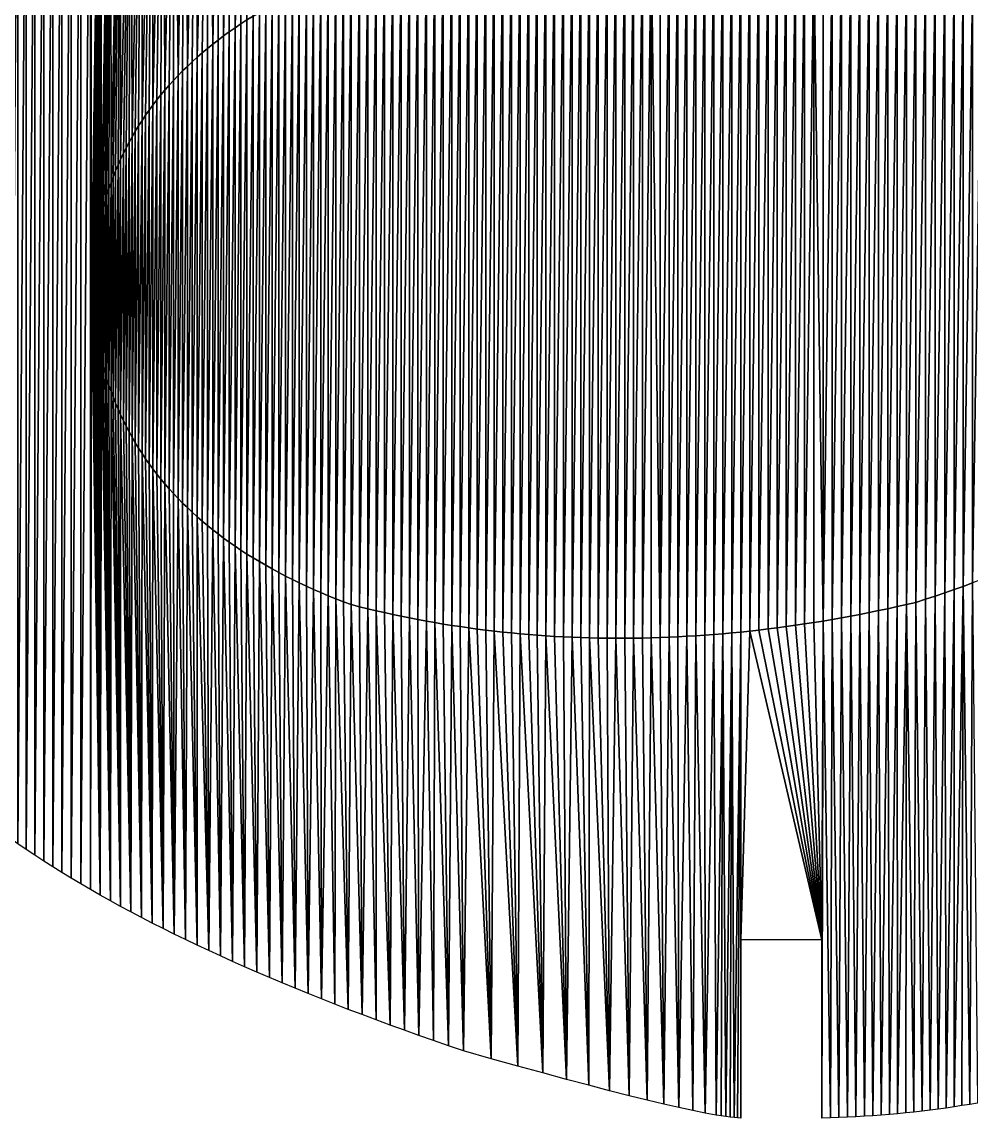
# Model space of a CAD drawing. Extents: x 10 to 917, y 10 to 841.
# Drawn here: x 205.9 to 280.3, y 10 to 95.8 of the extents above; entities that cross this region are included whole.
import ezdxf

# ---------------------------------------------------------------- set-up
doc = ezdxf.new("R2010")
doc.units = 0
doc.header["$MEASUREMENT"] = 0
doc.layers.get('0').update_dxf_attribs({"linetype": 'CONTINUOUS'})

msp = doc.modelspace()

# ---------------------------------------------------------------- linework, layer by layer
for p, q in [((222.625, 95.323), (222.173, 95.009)), ((223.087, 95.633), (222.625, 95.323)), ((223.558, 95.937), (223.087, 95.633)), ((221.297, 94.364), (220.872, 94.034)), ((221.73, 94.689), (221.297, 94.364)), ((222.173, 95.009), (221.73, 94.689)), ((220.457, 93.699), (220.051, 93.359)), ((220.872, 94.034), (220.457, 93.699)), ((219.267, 92.663), (218.889, 92.308)), ((219.655, 93.014), (219.267, 92.663)), ((220.051, 93.359), (219.655, 93.014)), ((218.52, 91.948), (218.161, 91.582)), ((218.889, 92.308), (218.52, 91.948)), ((217.81, 91.211), (217.469, 90.836)), ((218.161, 91.582), (217.81, 91.211)), ((217.137, 90.455), (216.815, 90.069)), ((217.469, 90.836), (217.137, 90.455)), ((216.197, 89.282), (215.902, 88.881)), ((216.501, 89.678), (216.197, 89.282)), ((216.815, 90.069), (216.501, 89.678)), ((215.617, 88.475), (215.34, 88.064)), ((215.902, 88.881), (215.617, 88.475)), ((215.073, 87.648), (214.815, 87.226)), ((215.34, 88.064), (215.073, 87.648)), ((214.567, 86.8), (214.327, 86.368)), ((214.815, 87.226), (214.567, 86.8)), ((214.097, 85.931), (213.876, 85.49)), ((214.327, 86.368), (214.097, 85.931)), ((213.665, 85.043), (213.462, 84.591)), ((213.876, 85.49), (213.665, 85.043)), ((213.269, 84.134), (213.085, 83.672)), ((213.462, 84.591), (213.269, 84.134)), ((213.085, 83.672), (212.911, 83.205)), ((212.745, 82.733), (212.589, 82.255)), ((212.911, 83.205), (212.745, 82.733)), ((212.442, 81.773), (212.305, 81.286)), ((212.589, 82.255), (212.442, 81.773)), ((212.177, 80.793), (212.057, 80.296)), ((212.305, 81.286), (212.177, 80.793)), ((211.948, 79.793), (211.847, 79.285)), ((212.057, 80.296), (211.948, 79.793)), ((211.847, 79.285), (211.756, 78.772)), ((211.674, 78.254), (211.601, 77.731)), ((211.756, 78.772), (211.674, 78.254)), ((211.601, 77.731), (211.537, 77.203)), ((211.483, 76.67), (211.438, 76.132)), ((211.537, 77.203), (211.483, 76.67)), ((211.402, 75.588), (211.376, 75.04)), ((211.438, 76.132), (211.402, 75.588)), ((211.376, 75.04), (211.402, 74.492)), ((211.402, 74.492), (211.438, 73.948)), ((211.438, 73.948), (211.483, 73.41)), ((211.483, 73.41), (211.537, 72.877)), ((211.537, 72.877), (211.601, 72.349)), ((211.601, 72.349), (211.674, 71.826)), ((211.674, 71.826), (211.756, 71.308)), ((211.756, 71.308), (211.847, 70.795)), ((211.847, 70.795), (211.948, 70.287)), ((211.948, 70.287), (212.057, 69.785)), ((212.057, 69.785), (212.177, 69.287)), ((212.177, 69.287), (212.305, 68.794)), ((212.305, 68.794), (212.442, 68.307)), ((212.442, 68.307), (212.589, 67.825)), ((212.589, 67.825), (212.745, 67.347)), ((212.745, 67.347), (212.911, 66.875)), ((212.911, 66.875), (213.085, 66.408)), ((213.085, 66.408), (213.269, 65.946)), ((213.269, 65.946), (213.462, 65.489)), ((213.462, 65.489), (213.665, 65.037)), ((213.665, 65.037), (213.876, 64.59)), ((213.876, 64.59), (214.097, 64.149)), ((214.097, 64.149), (214.327, 63.712)), ((214.327, 63.712), (214.567, 63.28)), ((214.567, 63.28), (214.815, 62.854)), ((214.815, 62.854), (215.073, 62.433)), ((215.073, 62.433), (215.34, 62.016)), ((215.34, 62.016), (215.617, 61.605)), ((215.617, 61.605), (215.902, 61.199)), ((215.902, 61.199), (216.197, 60.798)), ((216.197, 60.798), (216.501, 60.402)), ((216.501, 60.402), (216.815, 60.011)), ((216.815, 60.011), (217.137, 59.625)), ((217.137, 59.625), (217.469, 59.244)), ((217.469, 59.244), (217.81, 58.869)), ((217.81, 58.869), (218.161, 58.498)), ((218.161, 58.498), (218.52, 58.132)), ((218.52, 58.132), (218.889, 57.772)), ((218.889, 57.772), (219.267, 57.417)), ((219.267, 57.417), (219.655, 57.066)), ((219.655, 57.066), (220.051, 56.721)), ((220.051, 56.721), (220.457, 56.381)), ((220.457, 56.381), (220.872, 56.046)), ((220.872, 56.046), (221.297, 55.716)), ((221.297, 55.716), (221.73, 55.391)), ((221.73, 55.391), (222.173, 55.072)), ((222.173, 55.072), (222.625, 54.757)), ((222.625, 54.757), (223.087, 54.447)), ((223.087, 54.447), (223.558, 54.143)), ((223.558, 54.143), (224.038, 53.843)), ((224.038, 53.843), (224.527, 53.549)), ((224.527, 53.549), (225.025, 53.26)), ((225.025, 53.26), (225.533, 52.975)), ((225.533, 52.975), (226.05, 52.696)), ((226.05, 52.696), (226.576, 52.422)), ((226.576, 52.422), (227.111, 52.153)), ((227.111, 52.153), (227.656, 51.889)), ((227.656, 51.889), (228.21, 51.63)), ((228.21, 51.63), (228.773, 51.377)), ((278.922, 51.354), (279.645, 51.614)), ((279.645, 51.614), (280.36, 51.879)), ((228.773, 51.377), (229.346, 51.128)), ((229.346, 51.128), (229.927, 50.884)), ((229.927, 50.884), (230.518, 50.646)), ((230.518, 50.646), (231.118, 50.412)), ((276.7, 50.601), (277.449, 50.848)), ((277.449, 50.848), (278.19, 51.099)), ((278.19, 51.099), (278.922, 51.354)), ((231.118, 50.412), (231.728, 50.184)), ((231.728, 50.184), (232.376, 50.02)), ((232.376, 50.02), (233.025, 49.86)), ((233.025, 49.86), (233.675, 49.706)), ((273.014, 49.711), (273.744, 49.865)), ((273.744, 49.865), (274.475, 50.025)), ((274.475, 50.025), (275.208, 50.19)), ((275.208, 50.19), (275.942, 50.36)), ((275.942, 50.36), (276.7, 50.601)), ((233.675, 49.706), (234.327, 49.558)), ((234.327, 49.558), (234.98, 49.414)), ((234.98, 49.414), (235.634, 49.276)), ((235.634, 49.276), (236.29, 49.144)), ((236.29, 49.144), (236.948, 49.016)), ((236.948, 49.016), (237.606, 48.894)), ((267.943, 48.781), (268.663, 48.898)), ((268.663, 48.898), (269.385, 49.02)), ((269.385, 49.02), (270.108, 49.148)), ((270.108, 49.148), (270.833, 49.281)), ((270.833, 49.281), (271.558, 49.419)), ((271.558, 49.419), (272.286, 49.562)), ((272.286, 49.562), (273.014, 49.711)), ((237.606, 48.894), (238.266, 48.778)), ((238.266, 48.778), (238.928, 48.666)), ((238.928, 48.666), (239.59, 48.56)), ((239.59, 48.56), (240.254, 48.459)), ((240.254, 48.459), (240.92, 48.364)), ((240.92, 48.364), (241.587, 48.273)), ((241.587, 48.273), (242.255, 48.188)), ((242.255, 48.188), (242.925, 48.109)), ((242.925, 48.109), (243.596, 48.035)), ((262.23, 48.037), (262.939, 48.111)), ((262.939, 48.111), (263.65, 48.191)), ((263.65, 48.191), (264.362, 48.276)), ((264.362, 48.276), (265.075, 48.366)), ((265.075, 48.366), (265.79, 48.462)), ((265.79, 48.462), (266.507, 48.563)), ((266.507, 48.563), (267.224, 48.669)), ((267.224, 48.669), (267.943, 48.781)), ((243.596, 48.035), (244.268, 47.966)), ((244.268, 47.966), (244.942, 47.902)), ((244.942, 47.902), (245.617, 47.844)), ((245.617, 47.844), (246.293, 47.791)), ((246.293, 47.791), (246.971, 47.743)), ((246.971, 47.743), (247.65, 47.7)), ((247.65, 47.7), (248.331, 47.663)), ((248.331, 47.663), (249.013, 47.632)), ((249.013, 47.632), (249.696, 47.605)), ((249.696, 47.605), (250.381, 47.584)), ((250.381, 47.584), (251.067, 47.568)), ((251.067, 47.568), (251.754, 47.558)), ((251.754, 47.558), (252.443, 47.552)), ((252.443, 47.552), (253.133, 47.552)), ((253.133, 47.552), (253.825, 47.558)), ((253.825, 47.558), (254.517, 47.568)), ((254.517, 47.568), (255.212, 47.584)), ((255.212, 47.584), (255.907, 47.606)), ((255.907, 47.606), (256.604, 47.632)), ((256.604, 47.632), (257.303, 47.664)), ((257.303, 47.664), (258.003, 47.702)), ((258.003, 47.702), (258.704, 47.744)), ((258.704, 47.744), (259.406, 47.792)), ((259.406, 47.792), (260.11, 47.845)), ((260.11, 47.845), (260.815, 47.904)), ((260.815, 47.904), (261.522, 47.968)), ((261.522, 47.968), (262.23, 48.037)), ((206.28, 31.02), (205.619, 31.473)), ((206.956, 30.568), (206.28, 31.02)), ((207.645, 30.118), (206.956, 30.568)), ((208.348, 29.67), (207.645, 30.118)), ((209.065, 29.222), (208.348, 29.67)), ((209.796, 28.776), (209.065, 29.222)), ((210.541, 28.332), (209.796, 28.776)), ((211.3, 27.889), (210.541, 28.332)), ((212.072, 27.447), (211.3, 27.889)), ((212.859, 27.007), (212.072, 27.447)), ((213.659, 26.568), (212.859, 27.007)), ((214.473, 26.131), (213.659, 26.568)), ((215.301, 25.695), (214.473, 26.131)), ((216.142, 25.261), (215.301, 25.695)), ((216.998, 24.828), (216.142, 25.261)), ((217.868, 24.396), (216.998, 24.828)), ((218.751, 23.966), (217.868, 24.396)), ((219.648, 23.538), (218.751, 23.966)), ((220.559, 23.11), (219.648, 23.538)), ((268.573, 23.957), (262.232, 23.957)), ((262.232, 23.957), (262.232, 10.001)), ((268.573, 10.001), (268.573, 23.957)), ((221.484, 22.685), (220.559, 23.11)), ((222.423, 22.26), (221.484, 22.685)), ((223.375, 21.837), (222.423, 22.26)), ((224.342, 21.416), (223.375, 21.837)), ((225.322, 20.996), (224.342, 21.416)), ((226.316, 20.577), (225.322, 20.996)), ((227.324, 20.16), (226.316, 20.577)), ((228.346, 19.744), (227.324, 20.16)), ((229.381, 19.33), (228.346, 19.744)), ((230.431, 18.917), (229.381, 19.33)), ((231.494, 18.505), (230.431, 18.917)), ((232.572, 18.095), (231.494, 18.505)), ((233.663, 17.686), (232.572, 18.095)), ((234.768, 17.279), (233.663, 17.686)), ((235.887, 16.874), (234.768, 17.279)), ((237.019, 16.469), (235.887, 16.874)), ((238.166, 16.066), (237.019, 16.469)), ((239.326, 15.665), (238.166, 16.066)), ((240.5, 15.265), (239.326, 15.665)), ((242.684, 14.648), (240.5, 15.265)), ((244.757, 14.069), (242.684, 14.648)), ((246.721, 13.529), (244.757, 14.069)), ((248.574, 13.028), (246.721, 13.529)), ((250.318, 12.564), (248.574, 13.028)), ((251.951, 12.139), (250.318, 12.564)), ((253.474, 11.753), (251.951, 12.139)), ((254.888, 11.405), (253.474, 11.753)), ((256.191, 11.095), (254.888, 11.405)), ((280.768, 11.179), (280.157, 11.074)), ((257.384, 10.823), (256.191, 11.095)), ((258.467, 10.59), (257.384, 10.823)), ((259.44, 10.396), (258.467, 10.59)), ((260.303, 10.239), (259.44, 10.396)), ((274.504, 10.343), (273.858, 10.286)), ((275.146, 10.405), (274.504, 10.343)), ((275.784, 10.472), (275.146, 10.405)), ((276.419, 10.543), (275.784, 10.472)), ((277.051, 10.62), (276.419, 10.543)), ((277.679, 10.701), (277.051, 10.62)), ((278.303, 10.787), (277.679, 10.701)), ((278.925, 10.878), (278.303, 10.787)), ((279.542, 10.973), (278.925, 10.878)), ((280.157, 11.074), (279.542, 10.973)), ((260.694, 10.175), (260.303, 10.239)), ((261.056, 10.121), (260.694, 10.175)), ((261.392, 10.077), (261.056, 10.121)), ((261.699, 10.042), (261.392, 10.077)), ((261.98, 10.016), (261.699, 10.042)), ((262.232, 10.001), (261.98, 10.016)), ((269.246, 10.019), (268.573, 10.001)), ((269.915, 10.043), (269.246, 10.019)), ((270.581, 10.071), (269.915, 10.043)), ((271.243, 10.105), (270.581, 10.071)), ((271.902, 10.143), (271.243, 10.105)), ((272.558, 10.186), (271.902, 10.143)), ((273.21, 10.233), (272.558, 10.186)), ((273.858, 10.286), (273.21, 10.233))]:
    msp.add_line(p, q)

# ---------------------------------------------------------------- meshes
mesh = msp.add_polyface()
corners = [(215.34, 88.064), (215.301, 124.385), (216.142, 124.819), (215.617, 88.475), (215.902, 88.881), (216.197, 89.282), (216.998, 125.252), (216.501, 89.678), (216.815, 90.069), (217.137, 90.455), (217.868, 125.684), (217.469, 90.836), (217.81, 91.211), (218.161, 91.582), (218.751, 126.114), (218.52, 91.948), (218.889, 92.308), (219.648, 126.542), (219.267, 92.663), (219.655, 93.014), (220.559, 126.97), (220.051, 93.359), (220.457, 93.699), (220.872, 94.034), (221.484, 127.395), (221.297, 94.364), (221.73, 94.689), (222.423, 127.82), (222.173, 95.009), (222.625, 95.323), (223.375, 128.243), (223.087, 95.633), (223.558, 95.937), (224.342, 128.664), (224.038, 96.237), (224.527, 96.531), (225.322, 129.084)]
mesh.append_faces([[corners[k] for k in face] for face in [(0, 2, 3), (3, 2, 4), (4, 2, 5), (5, 6, 7), (7, 6, 8), (8, 6, 9), (9, 10, 11), (11, 10, 12), (12, 10, 13), (13, 14, 15), (15, 14, 16), (16, 17, 18), (18, 17, 19), (19, 20, 21), (21, 20, 22), (22, 20, 23), (23, 24, 25), (25, 24, 26), (26, 27, 28), (28, 27, 29), (29, 30, 31), (31, 30, 32), (32, 33, 34), (34, 33, 35)]], dxfattribs={"vtx0": -1, "vtx1": -1})
mesh.append_faces([[corners[k] for k in face] for face in [(0, 1, 2), (5, 2, 6), (9, 6, 10), (13, 10, 14), (16, 14, 17), (19, 17, 20), (23, 20, 24), (26, 24, 27), (29, 27, 30), (32, 30, 33), (35, 33, 36)]], dxfattribs={"vtx0": -1, "vtx2": -1})
mesh = msp.add_polyface()
corners = [(211.376, 75.04), (211.3, 122.191), (212.072, 122.633), (212.177, 80.793), (212.859, 123.073), (212.911, 83.205), (213.659, 123.512), (213.665, 85.043), (214.473, 123.949), (214.567, 86.8), (215.301, 124.385), (214.815, 87.226), (215.073, 87.648), (215.34, 88.064), (193.579, 106.816), (204.6, 106.326), (193.277, 106.326), (193.894, 107.305), (194.224, 107.792), (194.567, 108.278), (194.924, 108.763), (195.294, 109.246), (195.679, 109.727), (196.077, 110.208), (196.49, 110.686), (196.916, 111.164), (197.356, 111.64), (197.81, 112.114), (198.278, 112.587), (198.759, 113.059), (199.255, 113.529), (199.764, 113.998), (200.287, 114.465), (200.824, 114.931), (201.375, 115.396), (201.94, 115.859), (202.518, 116.32), (203.111, 116.781), (203.717, 117.239), (204.337, 117.697), (204.971, 118.153), (204.6, 99.984)]
mesh.append_faces([[corners[k] for k in face] for face in [(14, 15, 16)]], dxfattribs={"vtx0": -1})
mesh.append_faces([[corners[k] for k in face] for face in [(9, 10, 11), (11, 10, 12), (12, 10, 13), (15, 40, 41)]], dxfattribs={"vtx0": -1, "vtx1": -1})
mesh.append_faces([[corners[k] for k in face] for face in [(0, 1, 2), (3, 2, 4), (5, 4, 6), (7, 6, 8), (9, 8, 10), (15, 14, 17), (15, 17, 18), (15, 18, 19), (15, 19, 20), (15, 20, 21), (15, 21, 22), (15, 22, 23), (15, 23, 24), (15, 24, 25), (15, 25, 26), (15, 26, 27), (15, 27, 28), (15, 28, 29), (15, 29, 30), (15, 30, 31), (15, 31, 32), (15, 32, 33), (15, 33, 34), (15, 34, 35), (15, 35, 36), (15, 36, 37), (15, 37, 38), (15, 38, 39), (15, 39, 40)]], dxfattribs={"vtx0": -1, "vtx2": -1})
mesh = msp.add_polyface()
corners = [(204.971, 31.927), (204.971, 118.153), (205.619, 118.607), (205.619, 31.473), (206.28, 119.06), (206.28, 31.02), (206.956, 119.512), (206.956, 30.568), (207.645, 119.962), (207.645, 30.118), (208.348, 120.411), (208.348, 29.67), (209.065, 120.858), (209.065, 29.222), (209.796, 121.304), (209.796, 28.776), (210.541, 121.748), (210.541, 28.332), (211.3, 122.191), (211.3, 27.889), (211.376, 75.04), (212.072, 122.633), (211.402, 75.588), (211.438, 76.132), (211.483, 76.67), (211.537, 77.203), (211.601, 77.731), (211.674, 78.254), (211.756, 78.772), (211.847, 79.285), (211.948, 79.793), (212.057, 80.296), (212.177, 80.793), (212.859, 123.073), (212.305, 81.286), (212.442, 81.773), (212.589, 82.255), (212.745, 82.733), (212.911, 83.205), (213.659, 123.512), (213.085, 83.672), (213.269, 84.134), (213.462, 84.591), (213.665, 85.043), (214.473, 123.949), (213.876, 85.49), (214.097, 85.931), (214.327, 86.368), (214.567, 86.8), (204.6, 99.984), (204.6, 50.096)]
mesh.append_faces([[corners[k] for k in face] for face in [(20, 21, 22), (22, 21, 23), (23, 21, 24), (24, 21, 25), (25, 21, 26), (26, 21, 27), (27, 21, 28), (28, 21, 29), (29, 21, 30), (30, 21, 31), (31, 21, 32), (32, 33, 34), (34, 33, 35), (35, 33, 36), (36, 33, 37), (37, 33, 38), (38, 39, 40), (40, 39, 41), (41, 39, 42), (42, 39, 43), (43, 44, 45), (45, 44, 46), (46, 44, 47), (47, 44, 48)]], dxfattribs={"vtx0": -1, "vtx1": -1})
mesh.append_faces([[corners[k] for k in face] for face in [(19, 18, 20), (49, 1, 50)]], dxfattribs={"vtx0": -1, "vtx1": -1, "vtx2": -1})
mesh.append_faces([[corners[k] for k in face] for face in [(0, 1, 2), (3, 2, 4), (5, 4, 6), (7, 6, 8), (9, 8, 10), (11, 10, 12), (13, 12, 14), (15, 14, 16), (17, 16, 18)]], dxfattribs={"vtx0": -1, "vtx2": -1})
mesh = msp.add_polyface()
corners = [(204.971, 31.927), (204.6, 43.754), (204.971, 118.153), (205.619, 118.607), (205.619, 31.473), (206.28, 119.06), (206.28, 31.02), (206.956, 119.512), (206.956, 30.568), (207.645, 119.962), (207.645, 30.118), (208.348, 120.411), (208.348, 29.67), (209.065, 120.858), (209.065, 29.222), (209.796, 121.304), (209.796, 28.776), (210.541, 121.748), (210.541, 28.332), (211.3, 122.191), (211.3, 27.889), (212.072, 27.447), (211.376, 75.04), (211.402, 74.492), (211.438, 73.948), (211.483, 73.41), (211.537, 72.877), (211.601, 72.349), (211.674, 71.826), (211.756, 71.308), (211.847, 70.795), (211.948, 70.287), (212.057, 69.785), (212.177, 69.287), (212.859, 27.007), (212.305, 68.794), (212.442, 68.307), (212.589, 67.825), (212.745, 67.347), (212.911, 66.875), (213.659, 26.568), (213.085, 66.408), (213.269, 65.946), (213.462, 65.489), (213.665, 65.037), (214.473, 26.131), (213.876, 64.59), (214.097, 64.149), (214.327, 63.712), (214.567, 63.28), (204.6, 50.096)]
mesh.append_faces([[corners[k] for k in face] for face in [(0, 3, 4), (4, 5, 6), (6, 7, 8), (8, 9, 10), (10, 11, 12), (12, 13, 14), (14, 15, 16), (16, 17, 18), (18, 19, 20), (50, 2, 1)]], dxfattribs={"vtx0": -1, "vtx1": -1})
mesh.append_faces([[corners[k] for k in face] for face in [(0, 1, 2)]], dxfattribs={"vtx0": -1, "vtx1": -1, "vtx2": -1})
mesh.append_faces([[corners[k] for k in face] for face in [(21, 22, 23), (21, 23, 24), (21, 24, 25), (21, 25, 26), (21, 26, 27), (21, 27, 28), (21, 28, 29), (21, 29, 30), (21, 30, 31), (21, 31, 32), (21, 32, 33), (34, 33, 35), (34, 35, 36), (34, 36, 37), (34, 37, 38), (34, 38, 39), (40, 39, 41), (40, 41, 42), (40, 42, 43), (40, 43, 44), (45, 44, 46), (45, 46, 47), (45, 47, 48), (45, 48, 49)]], dxfattribs={"vtx0": -1, "vtx2": -1})
mesh = msp.add_polyface()
corners = [(236.948, 49.016), (236.948, 101.064), (237.606, 101.186), (237.606, 48.894), (238.266, 101.303), (238.266, 48.778), (238.928, 101.414), (238.928, 48.666), (239.59, 101.52), (239.59, 48.56), (240.254, 101.621), (240.254, 48.459), (240.92, 101.716), (240.92, 48.364), (241.587, 101.807), (241.587, 48.273), (242.255, 101.892), (242.255, 48.188), (242.925, 101.971), (242.925, 48.109), (243.596, 102.045), (243.596, 48.035), (244.268, 102.114), (244.268, 47.966), (244.942, 102.178), (244.942, 47.902), (245.617, 102.236), (245.617, 47.844), (246.293, 102.289), (246.293, 47.791), (246.971, 102.337), (246.971, 47.743), (247.65, 102.38), (247.65, 47.7), (248.331, 102.417), (248.331, 47.663), (249.013, 102.448), (249.013, 47.632), (249.696, 102.475), (249.696, 47.605), (250.381, 102.496), (250.381, 47.584), (251.067, 102.512), (251.067, 47.568), (251.754, 102.522), (251.754, 47.558), (252.443, 102.528), (252.443, 47.552), (253.133, 102.528), (253.133, 47.552)]
mesh.append_faces([[corners[k] for k in face] for face in [(0, 2, 3), (3, 4, 5), (5, 6, 7), (7, 8, 9), (9, 10, 11), (11, 12, 13), (13, 14, 15), (15, 16, 17), (17, 18, 19), (19, 20, 21), (21, 22, 23), (23, 24, 25), (25, 26, 27), (27, 28, 29), (29, 30, 31), (31, 32, 33), (33, 34, 35), (35, 36, 37), (37, 38, 39), (39, 40, 41), (41, 42, 43), (43, 44, 45), (45, 46, 47), (47, 48, 49)]], dxfattribs={"vtx0": -1, "vtx1": -1})
mesh.append_faces([[corners[k] for k in face] for face in [(0, 1, 2), (3, 2, 4), (5, 4, 6), (7, 6, 8), (9, 8, 10), (11, 10, 12), (13, 12, 14), (15, 14, 16), (17, 16, 18), (19, 18, 20), (21, 20, 22), (23, 22, 24), (25, 24, 26), (27, 26, 28), (29, 28, 30), (31, 30, 32), (33, 32, 34), (35, 34, 36), (37, 36, 38), (39, 38, 40), (41, 40, 42), (43, 42, 44), (45, 44, 46), (47, 46, 48)]], dxfattribs={"vtx0": -1, "vtx2": -1})
mesh = msp.add_polyface()
corners = [(253.133, 47.552), (253.133, 102.528), (253.825, 102.522), (253.825, 47.558), (254.517, 102.511), (254.517, 47.568), (255.212, 102.495), (255.212, 47.584), (255.907, 47.606), (255.907, 102.474), (256.604, 102.447), (256.604, 47.632), (257.303, 102.416), (257.303, 47.664), (258.003, 102.378), (258.003, 47.702), (258.704, 102.336), (258.704, 47.744), (259.406, 102.288), (259.406, 47.792), (260.11, 102.235), (260.11, 47.845), (260.815, 102.176), (260.815, 47.904), (261.522, 102.112), (261.522, 47.968), (262.23, 102.043), (262.23, 48.037), (262.939, 101.969), (262.939, 48.111), (263.65, 101.889), (263.65, 48.191), (264.362, 101.804), (264.362, 48.276), (265.075, 101.714), (265.075, 48.366), (265.79, 101.618), (265.79, 48.462), (266.507, 101.517), (266.507, 48.563), (267.224, 101.411), (267.224, 48.669), (267.943, 101.299), (267.943, 48.781), (268.663, 48.898), (268.663, 101.182), (269.385, 101.06), (269.385, 49.02), (270.108, 100.932)]
mesh.append_faces([[corners[k] for k in face] for face in [(0, 2, 3), (3, 4, 5), (5, 6, 7), (7, 6, 8), (8, 10, 11), (11, 12, 13), (13, 14, 15), (15, 16, 17), (17, 18, 19), (19, 20, 21), (21, 22, 23), (23, 24, 25), (25, 26, 27), (27, 28, 29), (29, 30, 31), (31, 32, 33), (33, 34, 35), (35, 36, 37), (37, 38, 39), (39, 40, 41), (41, 42, 43), (43, 42, 44), (44, 46, 47)]], dxfattribs={"vtx0": -1, "vtx1": -1})
mesh.append_faces([[corners[k] for k in face] for face in [(0, 1, 2), (3, 2, 4), (5, 4, 6), (8, 6, 9), (8, 9, 10), (11, 10, 12), (13, 12, 14), (15, 14, 16), (17, 16, 18), (19, 18, 20), (21, 20, 22), (23, 22, 24), (25, 24, 26), (27, 26, 28), (29, 28, 30), (31, 30, 32), (33, 32, 34), (35, 34, 36), (37, 36, 38), (39, 38, 40), (41, 40, 42), (44, 42, 45), (44, 45, 46), (47, 46, 48)]], dxfattribs={"vtx0": -1, "vtx2": -1})
mesh = msp.add_polyface()
corners = [(223.087, 54.447), (223.087, 95.633), (223.558, 95.937), (223.558, 54.143), (224.038, 96.237), (224.038, 53.843), (224.527, 96.531), (224.527, 53.549), (225.025, 96.821), (225.025, 53.26), (225.533, 97.105), (225.533, 52.975), (226.05, 97.384), (226.05, 52.696), (226.576, 97.658), (226.576, 52.422), (227.111, 97.927), (227.111, 52.153), (227.656, 98.191), (227.656, 51.889), (228.21, 98.45), (228.21, 51.63), (228.773, 98.703), (228.773, 51.377), (229.346, 98.952), (229.346, 51.128), (229.927, 99.196), (229.927, 50.884), (230.518, 99.434), (230.518, 50.646), (231.118, 99.668), (231.118, 50.412), (231.728, 99.896), (231.728, 50.184), (232.376, 100.06), (232.376, 50.02), (233.025, 100.22), (233.025, 49.86), (233.675, 100.374), (233.675, 49.706), (234.327, 100.522), (234.327, 49.558), (234.98, 100.666), (234.98, 49.414), (235.634, 100.804), (235.634, 49.276), (236.29, 100.936), (236.29, 49.144), (236.948, 101.064), (236.948, 49.016)]
mesh.append_faces([[corners[k] for k in face] for face in [(0, 2, 3), (3, 4, 5), (5, 6, 7), (7, 8, 9), (9, 10, 11), (11, 12, 13), (13, 14, 15), (15, 16, 17), (17, 18, 19), (19, 20, 21), (21, 22, 23), (23, 24, 25), (25, 26, 27), (27, 28, 29), (29, 30, 31), (31, 32, 33), (33, 34, 35), (35, 36, 37), (37, 38, 39), (39, 40, 41), (41, 42, 43), (43, 44, 45), (45, 46, 47), (47, 48, 49)]], dxfattribs={"vtx0": -1, "vtx1": -1})
mesh.append_faces([[corners[k] for k in face] for face in [(0, 1, 2), (3, 2, 4), (5, 4, 6), (7, 6, 8), (9, 8, 10), (11, 10, 12), (13, 12, 14), (15, 14, 16), (17, 16, 18), (19, 18, 20), (21, 20, 22), (23, 22, 24), (25, 24, 26), (27, 26, 28), (29, 28, 30), (31, 30, 32), (33, 32, 34), (35, 34, 36), (37, 36, 38), (39, 38, 40), (41, 40, 42), (43, 42, 44), (45, 44, 46), (47, 46, 48)]], dxfattribs={"vtx0": -1, "vtx2": -1})
mesh = msp.add_polyface()
corners = [(269.385, 49.02), (270.108, 100.932), (270.108, 49.148), (270.833, 100.799), (270.833, 49.281), (271.558, 100.661), (271.558, 49.419), (272.286, 100.518), (272.286, 49.562), (273.014, 100.369), (273.014, 49.711), (273.744, 100.215), (273.744, 49.865), (274.475, 100.055), (274.475, 50.025), (275.208, 99.89), (275.208, 50.19), (275.942, 99.72), (275.942, 50.36), (276.7, 99.479), (276.7, 50.601), (277.449, 99.232), (277.449, 50.848), (278.19, 98.981), (278.19, 51.099), (278.922, 98.726), (278.922, 51.354), (279.645, 98.466), (279.645, 51.614), (280.36, 98.201), (280.36, 51.879), (281.067, 97.932), (281.067, 52.148), (281.765, 97.658), (281.765, 52.422), (282.454, 97.38), (282.454, 52.7), (283.135, 97.097), (283.135, 52.983), (283.807, 96.809), (283.807, 53.271), (284.471, 96.517), (284.471, 53.563), (285.126, 96.221), (285.126, 53.859), (285.772, 95.92), (285.772, 54.16), (286.41, 95.614), (286.41, 54.466), (287.039, 95.304)]
mesh.append_faces([[corners[k] for k in face] for face in [(0, 1, 2), (2, 3, 4), (4, 5, 6), (6, 7, 8), (8, 9, 10), (10, 11, 12), (12, 13, 14), (14, 15, 16), (16, 17, 18), (18, 19, 20), (20, 21, 22), (22, 23, 24), (24, 25, 26), (26, 27, 28), (28, 29, 30), (30, 31, 32), (32, 33, 34), (34, 35, 36), (36, 37, 38), (38, 39, 40), (40, 41, 42), (42, 43, 44), (44, 45, 46), (46, 47, 48)]], dxfattribs={"vtx0": -1, "vtx1": -1})
mesh.append_faces([[corners[k] for k in face] for face in [(2, 1, 3), (4, 3, 5), (6, 5, 7), (8, 7, 9), (10, 9, 11), (12, 11, 13), (14, 13, 15), (16, 15, 17), (18, 17, 19), (20, 19, 21), (22, 21, 23), (24, 23, 25), (26, 25, 27), (28, 27, 29), (30, 29, 31), (32, 31, 33), (34, 33, 35), (36, 35, 37), (38, 37, 39), (40, 39, 41), (42, 41, 43), (44, 43, 45), (46, 45, 47), (48, 47, 49)]], dxfattribs={"vtx0": -1, "vtx2": -1})
mesh = msp.add_polyface()
corners = [(211.402, 75.588), (211.402, 74.492), (211.376, 75.04), (211.438, 76.132), (211.438, 73.948), (211.483, 76.67), (211.483, 73.41), (211.537, 77.203), (211.537, 72.877), (211.601, 77.731), (211.601, 72.349), (211.674, 78.254), (211.674, 71.826), (211.756, 78.772), (211.756, 71.308), (211.847, 79.285), (211.847, 70.795), (211.948, 79.793), (211.948, 70.287), (212.057, 80.296), (212.057, 69.785), (212.177, 80.793), (212.177, 69.287), (212.305, 81.286), (212.305, 68.794), (212.442, 81.773), (212.442, 68.307), (212.589, 82.255), (212.589, 67.825), (212.745, 82.733), (212.745, 67.347), (212.911, 83.205), (212.911, 66.875), (213.085, 83.672), (213.085, 66.408), (213.269, 84.134), (213.269, 65.946), (213.462, 84.591), (213.462, 65.489), (213.665, 85.043), (213.665, 65.037), (213.876, 85.49), (213.876, 64.59), (214.097, 85.931), (214.097, 64.149), (214.327, 86.368), (214.327, 63.712), (214.567, 86.8), (214.567, 63.28), (214.815, 87.226), (214.815, 62.854), (215.073, 87.648), (215.073, 62.433), (215.34, 88.064), (215.34, 62.016), (215.617, 88.475), (215.617, 61.605), (215.902, 88.881), (215.902, 61.199), (216.197, 89.282), (216.197, 60.798), (216.501, 89.678), (216.501, 60.402), (216.815, 90.069), (216.815, 60.011), (217.137, 90.455), (217.137, 59.625), (217.469, 90.836), (217.469, 59.244), (217.81, 91.211), (217.81, 58.869), (218.161, 91.582), (218.161, 58.498), (218.52, 91.948), (218.52, 58.132), (218.889, 92.308), (218.889, 57.772), (219.267, 92.663), (219.267, 57.417), (219.655, 93.014), (219.655, 57.066), (220.051, 93.359), (220.051, 56.721), (220.457, 93.699), (220.457, 56.381), (220.872, 94.034), (220.872, 56.046), (221.297, 94.364), (221.297, 55.716), (221.73, 94.689), (221.73, 55.391), (222.173, 95.009), (222.173, 55.072), (222.625, 95.323), (222.625, 54.757), (223.087, 95.633)]
mesh.append_faces([[corners[k] for k in face] for face in [(0, 1, 2)]], dxfattribs={"vtx0": -1})
mesh.append_faces([[corners[k] for k in face] for face in [(1, 0, 3), (4, 3, 5), (6, 5, 7), (8, 7, 9), (10, 9, 11), (12, 11, 13), (14, 13, 15), (16, 15, 17), (18, 17, 19), (20, 19, 21), (22, 21, 23), (24, 23, 25), (26, 25, 27), (28, 27, 29), (30, 29, 31), (32, 31, 33), (34, 33, 35), (36, 35, 37), (38, 37, 39), (40, 39, 41), (42, 41, 43), (44, 43, 45), (46, 45, 47), (48, 47, 49), (50, 49, 51), (52, 51, 53), (54, 53, 55), (56, 55, 57), (58, 57, 59), (60, 59, 61), (62, 61, 63), (64, 63, 65), (66, 65, 67), (68, 67, 69), (70, 69, 71), (72, 71, 73), (74, 73, 75), (76, 75, 77), (78, 77, 79), (80, 79, 81), (82, 81, 83), (84, 83, 85), (86, 85, 87), (88, 87, 89), (90, 89, 91), (92, 91, 93), (94, 93, 95)]], dxfattribs={"vtx0": -1, "vtx2": -1})
mesh = msp.add_polyface()
corners = [(211.402, 74.492), (211.438, 76.132), (211.438, 73.948), (211.483, 76.67), (211.483, 73.41), (211.537, 77.203), (211.537, 72.877), (211.601, 77.731), (211.601, 72.349), (211.674, 78.254), (211.674, 71.826), (211.756, 78.772), (211.756, 71.308), (211.847, 79.285), (211.847, 70.795), (211.948, 79.793), (211.948, 70.287), (212.057, 80.296), (212.057, 69.785), (212.177, 80.793), (212.177, 69.287), (212.305, 81.286), (212.305, 68.794), (212.442, 81.773), (212.442, 68.307), (212.589, 82.255), (212.589, 67.825), (212.745, 82.733), (212.745, 67.347), (212.911, 83.205), (212.911, 66.875), (213.085, 83.672), (213.085, 66.408), (213.269, 84.134), (213.269, 65.946), (213.462, 84.591), (213.462, 65.489), (213.665, 85.043), (213.665, 65.037), (213.876, 85.49), (213.876, 64.59), (214.097, 85.931), (214.097, 64.149), (214.327, 86.368), (214.327, 63.712), (214.567, 86.8), (214.567, 63.28), (214.815, 87.226), (214.815, 62.854), (215.073, 87.648), (215.073, 62.433), (215.34, 88.064), (215.34, 62.016), (215.617, 88.475), (215.617, 61.605), (215.902, 88.881), (215.902, 61.199), (216.197, 89.282), (216.197, 60.798), (216.501, 89.678), (216.501, 60.402), (216.815, 90.069), (216.815, 60.011), (217.137, 90.455), (217.137, 59.625), (217.469, 90.836), (217.469, 59.244), (217.81, 91.211), (217.81, 58.869), (218.161, 91.582), (218.161, 58.498), (218.52, 91.948), (218.52, 58.132), (218.889, 92.308), (218.889, 57.772), (219.267, 92.663), (219.267, 57.417), (219.655, 93.014), (219.655, 57.066), (220.051, 93.359), (220.051, 56.721), (220.457, 93.699), (220.457, 56.381), (220.872, 94.034), (220.872, 56.046), (221.297, 94.364), (221.297, 55.716), (221.73, 94.689), (221.73, 55.391), (222.173, 95.009), (222.173, 55.072), (222.625, 95.323), (222.625, 54.757), (223.087, 95.633), (223.087, 54.447)]
mesh.append_faces([[corners[k] for k in face] for face in [(0, 1, 2), (2, 3, 4), (4, 5, 6), (6, 7, 8), (8, 9, 10), (10, 11, 12), (12, 13, 14), (14, 15, 16), (16, 17, 18), (18, 19, 20), (20, 21, 22), (22, 23, 24), (24, 25, 26), (26, 27, 28), (28, 29, 30), (30, 31, 32), (32, 33, 34), (34, 35, 36), (36, 37, 38), (38, 39, 40), (40, 41, 42), (42, 43, 44), (44, 45, 46), (46, 47, 48), (48, 49, 50), (50, 51, 52), (52, 53, 54), (54, 55, 56), (56, 57, 58), (58, 59, 60), (60, 61, 62), (62, 63, 64), (64, 65, 66), (66, 67, 68), (68, 69, 70), (70, 71, 72), (72, 73, 74), (74, 75, 76), (76, 77, 78), (78, 79, 80), (80, 81, 82), (82, 83, 84), (84, 85, 86), (86, 87, 88), (88, 89, 90), (90, 91, 92), (92, 93, 94)]], dxfattribs={"vtx0": -1, "vtx1": -1})
mesh = msp.add_polyface()
corners = [(204.6, 43.754), (193.579, 43.264), (193.277, 43.754), (193.894, 42.775), (194.224, 42.288), (194.567, 41.802), (194.924, 41.317), (195.294, 40.834), (195.679, 40.353), (196.077, 39.872), (196.49, 39.394), (196.916, 38.916), (197.356, 38.44), (197.81, 37.966), (198.278, 37.493), (198.759, 37.021), (199.255, 36.551), (199.764, 36.082), (200.287, 35.615), (200.824, 35.149), (201.375, 34.684), (201.94, 34.221), (202.518, 33.76), (203.111, 33.299), (203.717, 32.841), (204.337, 32.383), (204.971, 31.927), (211.376, 75.04), (212.072, 27.447), (211.3, 27.889), (212.177, 69.287), (212.859, 27.007), (212.911, 66.875), (213.659, 26.568), (213.665, 65.037), (214.473, 26.131), (214.567, 63.28), (215.301, 25.695), (214.815, 62.854), (215.073, 62.433), (215.34, 62.016), (216.142, 25.261)]
mesh.append_faces([[corners[k] for k in face] for face in [(0, 1, 2)]], dxfattribs={"vtx0": -1})
mesh.append_faces([[corners[k] for k in face] for face in [(1, 0, 3), (3, 0, 4), (4, 0, 5), (5, 0, 6), (6, 0, 7), (7, 0, 8), (8, 0, 9), (9, 0, 10), (10, 0, 11), (11, 0, 12), (12, 0, 13), (13, 0, 14), (14, 0, 15), (15, 0, 16), (16, 0, 17), (17, 0, 18), (18, 0, 19), (19, 0, 20), (20, 0, 21), (21, 0, 22), (22, 0, 23), (23, 0, 24), (24, 0, 25), (25, 0, 26), (28, 30, 31), (31, 32, 33), (33, 34, 35), (35, 36, 37), (37, 40, 41)]], dxfattribs={"vtx0": -1, "vtx1": -1})
mesh.append_faces([[corners[k] for k in face] for face in [(27, 28, 29), (37, 36, 38), (37, 38, 39), (37, 39, 40)]], dxfattribs={"vtx0": -1, "vtx2": -1})
mesh = msp.add_polyface()
corners = [(216.142, 25.261), (215.34, 62.016), (215.617, 61.605), (215.902, 61.199), (216.197, 60.798), (216.998, 24.828), (216.501, 60.402), (216.815, 60.011), (217.137, 59.625), (217.868, 24.396), (217.469, 59.244), (217.81, 58.869), (218.161, 58.498), (218.751, 23.966), (218.52, 58.132), (218.889, 57.772), (219.648, 23.538), (219.267, 57.417), (219.655, 57.066), (220.559, 23.11), (220.051, 56.721), (220.457, 56.381), (220.872, 56.046), (221.484, 22.685), (221.297, 55.716), (221.73, 55.391), (222.423, 22.26), (222.173, 55.072), (222.625, 54.757), (223.375, 21.837), (223.087, 54.447), (223.558, 54.143), (224.342, 21.416), (224.038, 53.843), (224.527, 53.549), (225.322, 20.996)]
mesh.append_faces([[corners[k] for k in face] for face in [(0, 4, 5), (5, 8, 9), (9, 12, 13), (13, 15, 16), (16, 18, 19), (19, 22, 23), (23, 25, 26), (26, 28, 29), (29, 31, 32), (32, 34, 35)]], dxfattribs={"vtx0": -1, "vtx1": -1})
mesh.append_faces([[corners[k] for k in face] for face in [(0, 1, 2), (0, 2, 3), (0, 3, 4), (5, 4, 6), (5, 6, 7), (5, 7, 8), (9, 8, 10), (9, 10, 11), (9, 11, 12), (13, 12, 14), (13, 14, 15), (16, 15, 17), (16, 17, 18), (19, 18, 20), (19, 20, 21), (19, 21, 22), (23, 22, 24), (23, 24, 25), (26, 25, 27), (26, 27, 28), (29, 28, 30), (29, 30, 31), (32, 31, 33), (32, 33, 34)]], dxfattribs={"vtx0": -1, "vtx2": -1})
mesh = msp.add_polyface()
corners = [(225.322, 20.996), (224.527, 53.549), (225.025, 53.26), (225.533, 52.975), (226.316, 20.577), (226.05, 52.696), (226.576, 52.422), (227.324, 20.16), (227.111, 52.153), (227.656, 51.889), (228.346, 19.744), (228.21, 51.63), (228.773, 51.377), (229.381, 19.33), (229.346, 51.128), (229.927, 50.884), (230.431, 18.917), (230.518, 50.646), (231.494, 18.505), (231.118, 50.412), (231.728, 50.184), (232.572, 18.095), (232.376, 50.02), (233.025, 49.86), (233.663, 17.686), (233.675, 49.706), (234.768, 17.279), (234.327, 49.558), (234.98, 49.414), (235.887, 16.874), (235.634, 49.276), (236.29, 49.144), (237.019, 16.469), (236.948, 49.016), (237.606, 48.894), (238.166, 16.066)]
mesh.append_faces([[corners[k] for k in face] for face in [(0, 3, 4), (4, 6, 7), (7, 9, 10), (10, 12, 13), (13, 15, 16), (16, 17, 18), (18, 20, 21), (21, 23, 24), (24, 25, 26), (26, 28, 29), (29, 31, 32), (32, 34, 35)]], dxfattribs={"vtx0": -1, "vtx1": -1})
mesh.append_faces([[corners[k] for k in face] for face in [(0, 1, 2), (0, 2, 3), (4, 3, 5), (4, 5, 6), (7, 6, 8), (7, 8, 9), (10, 9, 11), (10, 11, 12), (13, 12, 14), (13, 14, 15), (16, 15, 17), (18, 17, 19), (18, 19, 20), (21, 20, 22), (21, 22, 23), (24, 23, 25), (26, 25, 27), (26, 27, 28), (29, 28, 30), (29, 30, 31), (32, 31, 33), (32, 33, 34)]], dxfattribs={"vtx0": -1, "vtx2": -1})
mesh = msp.add_polyface()
corners = [(268.573, 10.001), (268.663, 48.898), (269.246, 10.019), (269.385, 49.02), (269.915, 10.043), (270.108, 49.148), (270.581, 10.071), (270.833, 49.281), (271.243, 10.105), (271.558, 49.419), (271.902, 10.143), (272.286, 49.562), (272.558, 10.186), (273.014, 49.711), (273.21, 10.233), (273.744, 49.865), (273.858, 10.286), (274.475, 50.025), (274.504, 10.343), (275.208, 50.19), (275.146, 10.405), (275.784, 10.472), (275.942, 50.36), (276.419, 10.543), (276.7, 50.601), (277.051, 10.62), (277.449, 50.848), (277.679, 10.701), (278.19, 51.099), (278.303, 10.787), (278.922, 51.354), (278.925, 10.878), (279.645, 51.614), (279.542, 10.973), (280.157, 11.074), (280.36, 51.879), (280.768, 11.179)]
mesh.append_faces([[corners[k] for k in face] for face in [(0, 1, 2), (2, 3, 4), (4, 5, 6), (6, 7, 8), (8, 9, 10), (10, 11, 12), (12, 13, 14), (14, 15, 16), (16, 17, 18), (18, 19, 20), (20, 19, 21), (21, 22, 23), (23, 24, 25), (25, 26, 27), (27, 28, 29), (29, 30, 31), (31, 32, 33), (33, 32, 34), (34, 35, 36)]], dxfattribs={"vtx0": -1, "vtx1": -1})
mesh.append_faces([[corners[k] for k in face] for face in [(2, 1, 3), (4, 3, 5), (6, 5, 7), (8, 7, 9), (10, 9, 11), (12, 11, 13), (14, 13, 15), (16, 15, 17), (18, 17, 19), (21, 19, 22), (23, 22, 24), (25, 24, 26), (27, 26, 28), (29, 28, 30), (31, 30, 32), (34, 32, 35)]], dxfattribs={"vtx0": -1, "vtx2": -1})
mesh = msp.add_polyface()
corners = [(254.888, 11.405), (254.517, 47.568), (255.212, 47.584), (256.191, 11.095), (255.907, 47.606), (256.604, 47.632), (257.384, 10.823), (257.303, 47.664), (258.003, 47.702), (258.467, 10.59), (258.704, 47.744), (259.44, 10.396), (259.406, 47.792), (260.11, 47.845), (260.303, 10.239), (260.815, 47.904), (260.694, 10.175), (261.056, 10.121), (261.522, 47.968), (261.392, 10.077), (261.699, 10.042), (262.23, 48.037), (261.98, 10.016), (262.232, 10.001), (262.232, 23.957), (262.939, 48.111), (268.573, 23.957), (263.65, 48.191), (264.362, 48.276), (265.075, 48.366), (265.79, 48.462), (266.507, 48.563), (267.224, 48.669), (267.943, 48.781), (268.663, 48.898), (268.573, 10.001)]
mesh.append_faces([[corners[k] for k in face] for face in [(0, 2, 3), (3, 5, 6), (6, 8, 9), (9, 10, 11), (11, 13, 14), (14, 15, 16), (16, 15, 17), (17, 18, 19), (19, 18, 20), (20, 21, 22), (22, 21, 23), (23, 21, 24), (25, 24, 21), (24, 25, 26), (26, 34, 35)]], dxfattribs={"vtx0": -1, "vtx1": -1})
mesh.append_faces([[corners[k] for k in face] for face in [(0, 1, 2), (3, 2, 4), (3, 4, 5), (6, 5, 7), (6, 7, 8), (9, 8, 10), (11, 10, 12), (11, 12, 13), (14, 13, 15), (17, 15, 18), (20, 18, 21), (26, 25, 27), (26, 27, 28), (26, 28, 29), (26, 29, 30), (26, 30, 31), (26, 31, 32), (26, 32, 33), (26, 33, 34)]], dxfattribs={"vtx0": -1, "vtx2": -1})
mesh = msp.add_polyface()
corners = [(238.166, 16.066), (237.606, 48.894), (238.266, 48.778), (239.326, 15.665), (238.928, 48.666), (239.59, 48.56), (240.5, 15.265), (240.254, 48.459), (240.92, 48.364), (242.684, 14.648), (241.587, 48.273), (242.255, 48.188), (242.925, 48.109), (244.757, 14.069), (243.596, 48.035), (244.268, 47.966), (244.942, 47.902), (246.721, 13.529), (245.617, 47.844), (246.293, 47.791), (246.971, 47.743), (248.574, 13.028), (247.65, 47.7), (248.331, 47.663), (249.013, 47.632), (250.318, 12.564), (249.696, 47.605), (250.381, 47.584), (251.951, 12.139), (251.067, 47.568), (251.754, 47.558), (252.443, 47.552), (253.474, 11.753), (253.133, 47.552), (253.825, 47.558), (254.888, 11.405), (254.517, 47.568)]
mesh.append_faces([[corners[k] for k in face] for face in [(0, 2, 3), (3, 5, 6), (6, 8, 9), (9, 12, 13), (13, 16, 17), (17, 20, 21), (21, 24, 25), (25, 27, 28), (28, 31, 32), (32, 34, 35)]], dxfattribs={"vtx0": -1, "vtx1": -1})
mesh.append_faces([[corners[k] for k in face] for face in [(0, 1, 2), (3, 2, 4), (3, 4, 5), (6, 5, 7), (6, 7, 8), (9, 8, 10), (9, 10, 11), (9, 11, 12), (13, 12, 14), (13, 14, 15), (13, 15, 16), (17, 16, 18), (17, 18, 19), (17, 19, 20), (21, 20, 22), (21, 22, 23), (21, 23, 24), (25, 24, 26), (25, 26, 27), (28, 27, 29), (28, 29, 30), (28, 30, 31), (32, 31, 33), (32, 33, 34), (35, 34, 36)]], dxfattribs={"vtx0": -1, "vtx2": -1})

doc.saveas('drawing.dxf')
